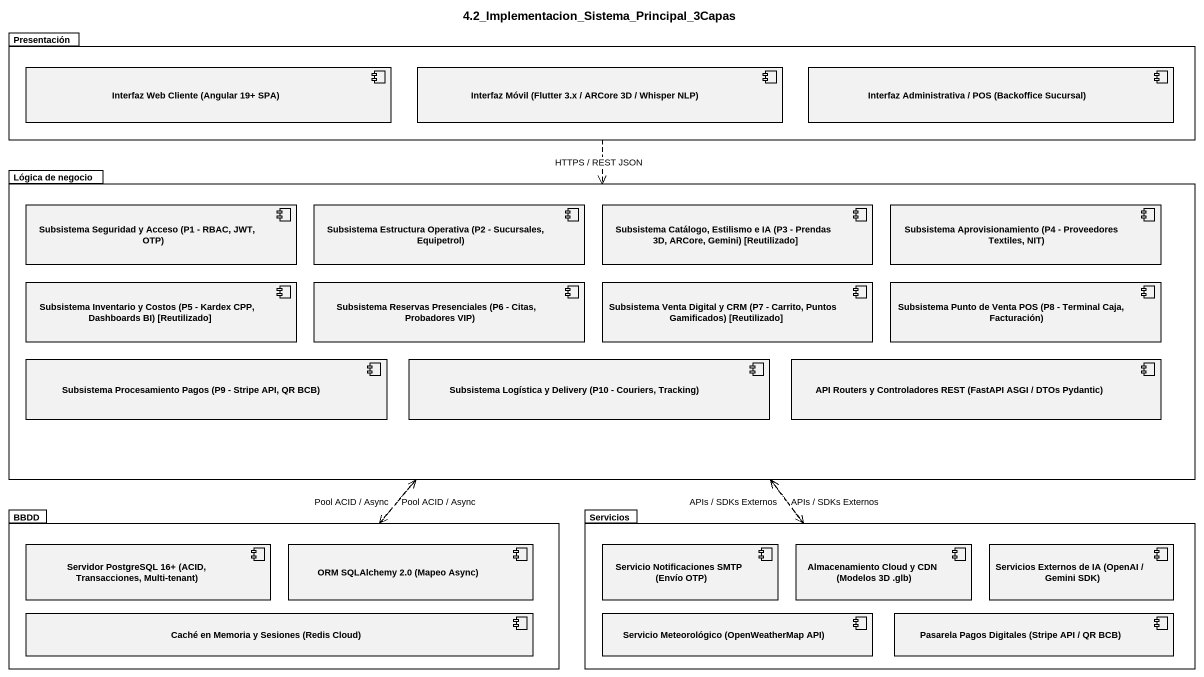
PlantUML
@startuml
title 4.2_Implementacion_Sistema_Principal_3Capas
package Presentación {
  component "Interfaz Web Cliente (Angular 19+ SPA)" as Interfaz_Web_Cliente
  component "Interfaz Móvil (Flutter 3.x / ARCore 3D / Whisper NLP)" as Interfaz_Móvil_Flutter_3_x
  component "Interfaz Administrativa / POS (Backoffice Sucursal)" as Interfaz_Administrativa_POS
}
package "Lógica de negocio" as Lógica_de_negocio {
  component "Subsistema Seguridad y Acceso (P1 - RBAC, JWT, OTP)" as Subsistema_Seguridad_y
  component "Subsistema Estructura Operativa (P2 - Sucursales, Equipetrol)" as Subsistema_Estructura
  component "Subsistema Catálogo, Estilismo e IA (P3 - Prendas 3D, ARCore, Gemini) [Reutilizado]" as Subsistema_Catálogo
  component "Subsistema Aprovisionamiento (P4 - Proveedores Textiles, NIT)" as Subsistema
  component "Subsistema Inventario y Costos (P5 - Kardex CPP, Dashboards BI) [Reutilizado]" as Subsistema_Inventario_y
  component "Subsistema Reservas Presenciales (P6 - Citas, Probadores VIP)" as Subsistema_Reservas
  component "Subsistema Venta Digital y CRM (P7 - Carrito, Puntos Gamificados) [Reutilizado]" as Subsistema_Venta_Digital_y
  component "Subsistema Punto de Venta POS (P8 - Terminal Caja, Facturación)" as Subsistema_Punto_de_Venta
  component "Subsistema Procesamiento Pagos (P9 - Stripe API, QR BCB)" as Subsistema_Procesamiento
  component "Subsistema Logística y Delivery (P10 - Couriers, Tracking)" as Subsistema_Logística_y
  component "API Routers y Controladores REST (FastAPI ASGI / DTOs Pydantic)" as API_Routers_y_Controladores
}
package BBDD {
  component "Servidor PostgreSQL 16+ (ACID, Transacciones, Multi-tenant)" as Servidor_PostgreSQL_16_ACID
  component "ORM SQLAlchemy 2.0 (Mapeo Async)" as ORM_SQLAlchemy_2_0_Mapeo
  component "Caché en Memoria y Sesiones (Redis Cloud)" as Caché_en_Memoria_y_Sesiones
}
package Servicios {
  component "Servicio Notificaciones SMTP (Envío OTP)" as Servicio_Notificaciones
  component "Almacenamiento Cloud y CDN (Modelos 3D .glb)" as Almacenamiento_Cloud_y_CDN
  component "Servicios Externos de IA (OpenAI / Gemini SDK)" as Servicios_Externos_de_IA
  component "Servicio Meteorológico (OpenWeatherMap API)" as Servicio_Meteorológico
  component "Pasarela Pagos Digitales (Stripe API / QR BCB)" as Pasarela_Pagos_Digitales
}
Presentación ..> Lógica_de_negocio : HTTPS / REST JSON
Lógica_de_negocio ..> BBDD : Pool ACID / Async
Lógica_de_negocio ..> Servicios : APIs / SDKs Externos
BBDD .up.> Lógica_de_negocio : Pool ACID / Async
Servicios .up.> Lógica_de_negocio : APIs / SDKs Externos
@enduml
